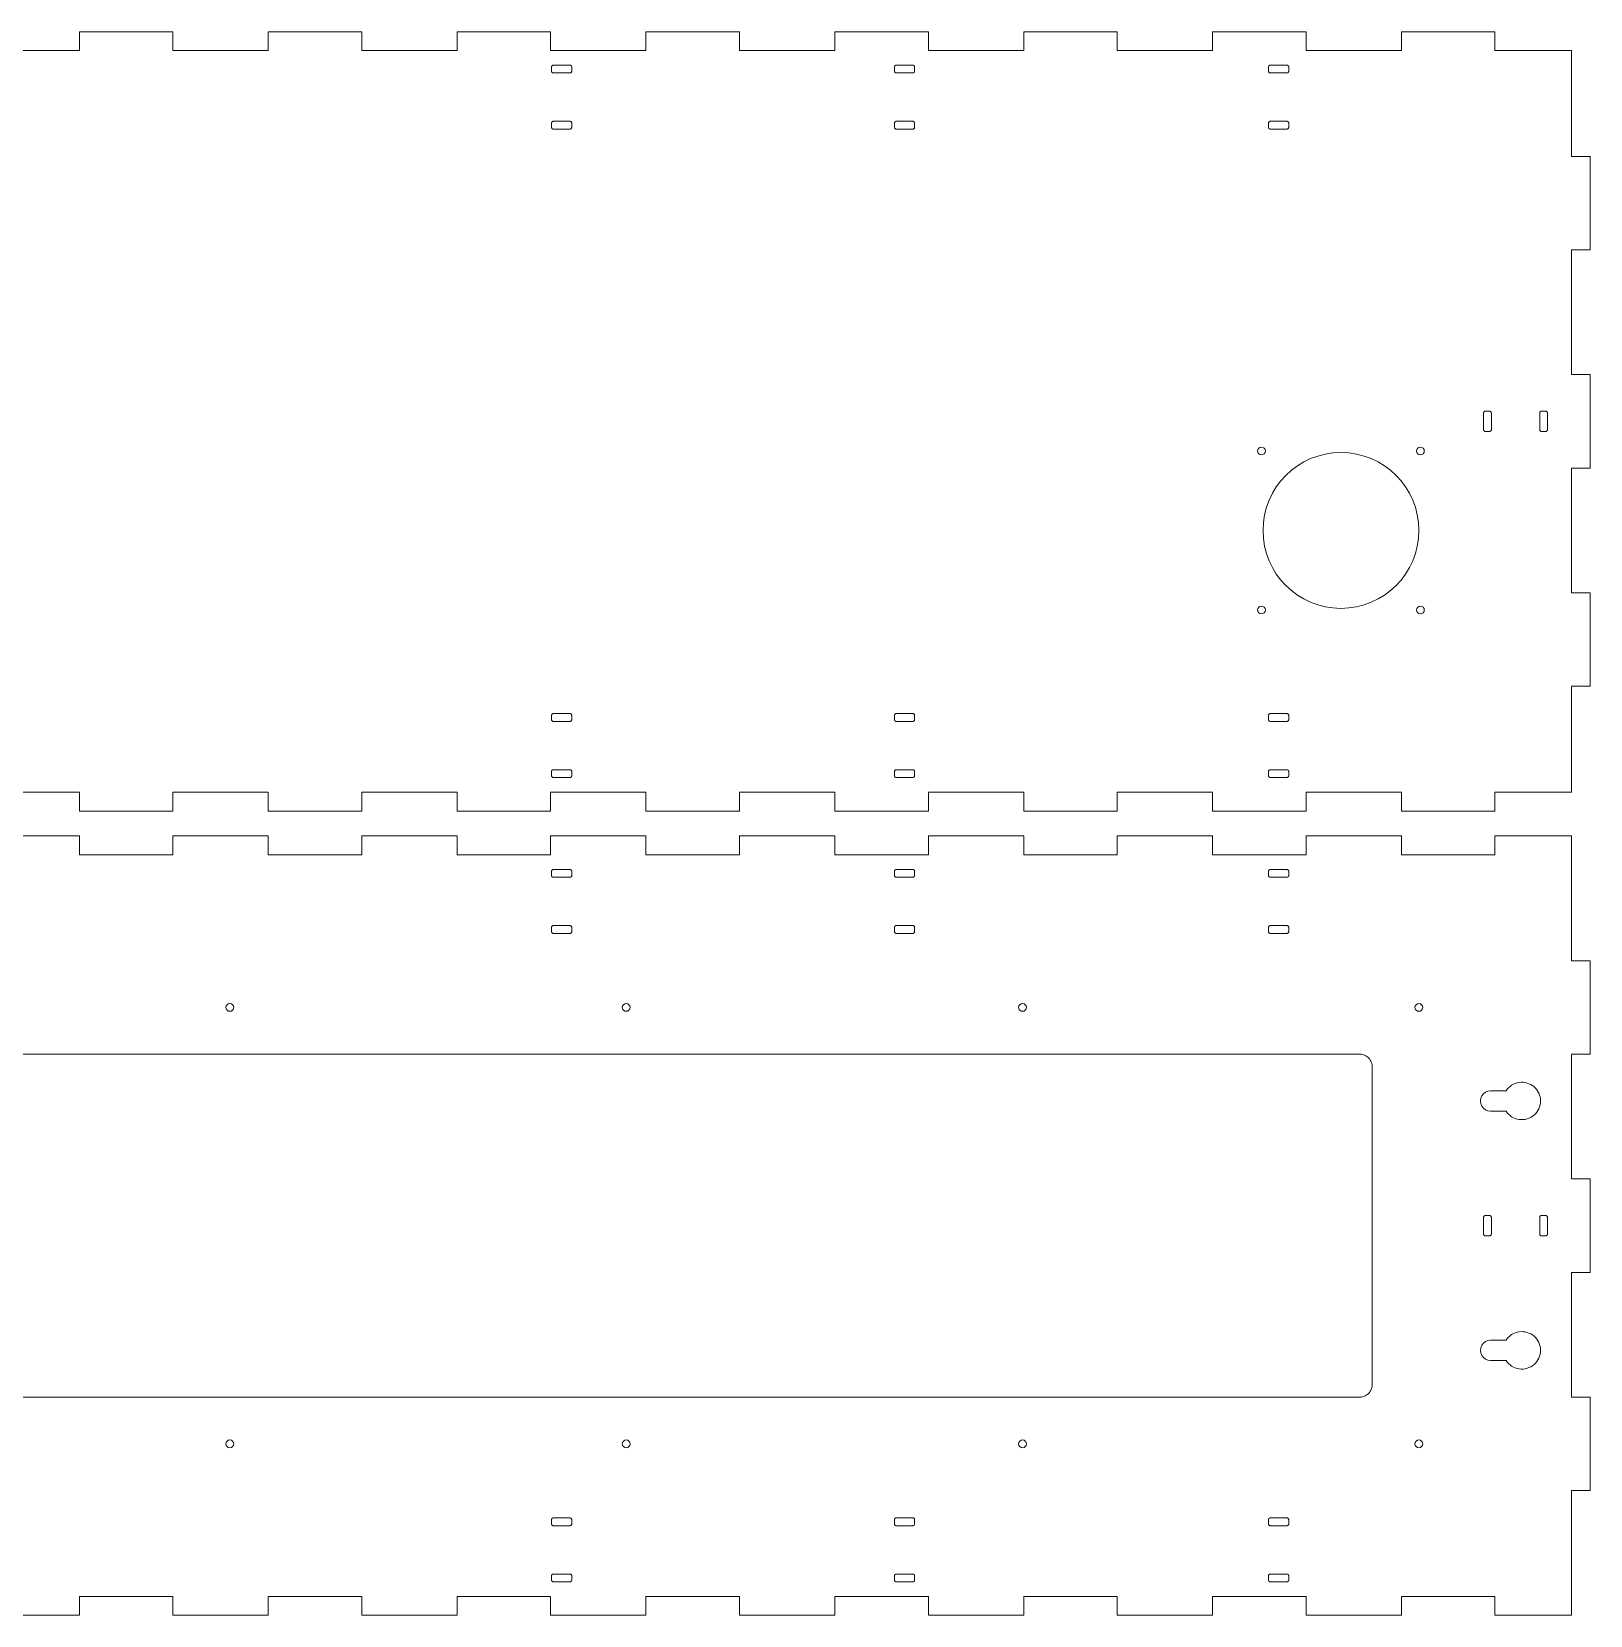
# Model space of a CAD drawing. Header units: millimetres. Extents: x 0 to 3016, y 0 to 1516.
# Drawn here: x 500 to 1000, y 258 to 766 of the extents above; entities that cross this region are included whole.
import ezdxf

# ---------------------------------------------------------------- set-up
doc = ezdxf.new("R2010")
doc.units = ezdxf.units.MM
doc.layers.add('CORTE', color=1, linetype='Continuous', lineweight=0)

msp = doc.modelspace()

# ---------------------------------------------------------------- linework, layer by layer
at = {"layer": 'CORTE'}
for points in [[(484.705882, 522), (515.294118, 522), (515.294118, 516), (545.294118, 516), (545.294118, 522), (575.882353, 522), (575.882353, 516), (605.882353, 516), (605.882353, 522), (636.470588, 522), (636.470588, 516), (666.470588, 516), (666.470588, 522), (697.058824, 522), (697.058824, 516), (727.058824, 516), (727.058824, 522), (757.647059, 522), (757.647059, 516), (787.647059, 516), (787.647059, 522), (818.235294, 522), (818.235294, 516), (848.235294, 516), (848.235294, 522), (878.823529, 522), (878.823529, 516), (908.823529, 516), (908.823529, 522), (939.411765, 522), (939.411765, 516), (969.411765, 516), (969.411765, 522), (994, 522), (994, 556), (1000, 556), (1000, 586), (994, 586), (994, 626), (1000, 626), (1000, 656), (994, 656), (994, 696), (1000, 696), (1000, 726), (994, 726), (994, 760), (969.411765, 760), (969.411765, 766), (939.411765, 766), (939.411765, 760), (908.823529, 760), (908.823529, 766), (878.823529, 766), (878.823529, 760), (848.235294, 760), (848.235294, 766), (818.235294, 766), (818.235294, 760), (787.647059, 760), (787.647059, 766), (757.647059, 766), (757.647059, 760), (727.058824, 760), (727.058824, 766), (697.058824, 766), (697.058824, 760), (666.470588, 760), (666.470588, 766), (636.470588, 766), (636.470588, 760), (605.882353, 760), (605.882353, 766), (575.882353, 766), (575.882353, 760), (545.294118, 760), (545.294118, 766), (515.294118, 766), (515.294118, 760), (484.705882, 760)], [(484.705882, 258), (515.294118, 258), (515.294118, 264), (545.294118, 264), (545.294118, 258), (575.882353, 258), (575.882353, 264), (605.882353, 264), (605.882353, 258), (636.470588, 258), (636.470588, 264), (666.470588, 264), (666.470588, 258), (697.058824, 258), (697.058824, 264), (727.058824, 264), (727.058824, 258), (757.647059, 258), (757.647059, 264), (787.647059, 264), (787.647059, 258), (818.235294, 258), (818.235294, 264), (848.235294, 264), (848.235294, 258), (878.823529, 258), (878.823529, 264), (908.823529, 264), (908.823529, 258), (939.411765, 258), (939.411765, 264), (969.411765, 264), (969.411765, 258), (994, 258), (994, 258), (994, 298), (1000, 298), (1000, 328), (994, 328), (994, 368), (1000, 368), (1000, 398), (994, 398), (994, 438), (1000, 438), (1000, 468), (994, 468), (994, 508), (969.411765, 508), (969.411765, 502), (939.411765, 502), (939.411765, 508), (908.823529, 508), (908.823529, 502), (878.823529, 502), (878.823529, 508), (848.235294, 508), (848.235294, 502), (818.235294, 502), (818.235294, 508), (787.647059, 508), (787.647059, 502), (757.647059, 502), (757.647059, 508), (727.058824, 508), (727.058824, 502), (697.058824, 502), (697.058824, 508), (666.470588, 508), (666.470588, 502), (636.470588, 502), (636.470588, 508), (605.882353, 508), (605.882353, 502), (575.882353, 502), (575.882353, 508), (545.294118, 508), (545.294118, 502), (515.294118, 502), (515.294118, 508), (484.705882, 508)], [(74, 328), (926, 328), (926.447858, 328.025151), (926.890084, 328.100288), (927.321116, 328.224467), (927.735535, 328.396125), (928.128128, 328.613103), (928.493959, 328.872674), (928.828427, 329.171573), (929.127326, 329.506041), (929.386897, 329.871872), (929.603875, 330.264465), (929.775533, 330.678884), (929.899712, 331.109916), (929.974849, 331.552142), (930, 332), (930, 434), (929.974849, 434.447858), (929.899712, 434.890084), (929.775533, 435.321116), (929.603875, 435.735535), (929.386897, 436.128128), (929.127326, 436.493959), (928.828427, 436.828427), (928.493959, 437.127326), (928.128128, 437.386897), (927.735535, 437.603875), (927.321116, 437.775533), (926.890084, 437.899712), (926.447858, 437.974849), (926, 438), (74, 438)]]:
    msp.add_lwpolyline(points, dxfattribs=at)
for points in [[(673.25, 754.65), (673.246227, 754.717179), (673.234957, 754.783513), (673.21633, 754.848167), (673.190581, 754.91033), (673.158035, 754.969219), (673.119099, 755.024094), (673.074264, 755.074264), (673.024094, 755.119099), (672.969219, 755.158035), (672.91033, 755.190581), (672.848167, 755.21633), (672.783513, 755.234957), (672.717179, 755.246227), (672.65, 755.25), (667.35, 755.25), (667.282821, 755.246227), (667.216487, 755.234957), (667.151833, 755.21633), (667.08967, 755.190581), (667.030781, 755.158035), (666.975906, 755.119099), (666.925736, 755.074264), (666.880901, 755.024094), (666.841965, 754.969219), (666.809419, 754.91033), (666.78367, 754.848167), (666.765043, 754.783513), (666.753773, 754.717179), (666.75, 754.65), (666.75, 753.35), (666.753773, 753.282821), (666.765043, 753.216487), (666.78367, 753.151833), (666.809419, 753.08967), (666.841965, 753.030781), (666.880901, 752.975906), (666.925736, 752.925736), (666.975906, 752.880901), (667.030781, 752.841965), (667.08967, 752.809419), (667.151833, 752.78367), (667.216487, 752.765043), (667.282821, 752.753773), (667.35, 752.75), (672.65, 752.75), (672.717179, 752.753773), (672.783513, 752.765043), (672.848167, 752.78367), (672.91033, 752.809419), (672.969219, 752.841965), (673.024094, 752.880901), (673.074264, 752.925736), (673.119099, 752.975906), (673.158035, 753.030781), (673.190581, 753.08967), (673.21633, 753.151833), (673.234957, 753.216487), (673.246227, 753.282821), (673.25, 753.35)], [(783.25, 754.65), (783.246227, 754.717179), (783.234957, 754.783513), (783.21633, 754.848167), (783.190581, 754.91033), (783.158035, 754.969219), (783.119099, 755.024094), (783.074264, 755.074264), (783.024094, 755.119099), (782.969219, 755.158035), (782.91033, 755.190581), (782.848167, 755.21633), (782.783513, 755.234957), (782.717179, 755.246227), (782.65, 755.25), (777.35, 755.25), (777.282821, 755.246227), (777.216487, 755.234957), (777.151833, 755.21633), (777.08967, 755.190581), (777.030781, 755.158035), (776.975906, 755.119099), (776.925736, 755.074264), (776.880901, 755.024094), (776.841965, 754.969219), (776.809419, 754.91033), (776.78367, 754.848167), (776.765043, 754.783513), (776.753773, 754.717179), (776.75, 754.65), (776.75, 753.35), (776.753773, 753.282821), (776.765043, 753.216487), (776.78367, 753.151833), (776.809419, 753.08967), (776.841965, 753.030781), (776.880901, 752.975906), (776.925736, 752.925736), (776.975906, 752.880901), (777.030781, 752.841965), (777.08967, 752.809419), (777.151833, 752.78367), (777.216487, 752.765043), (777.282821, 752.753773), (777.35, 752.75), (782.65, 752.75), (782.717179, 752.753773), (782.783513, 752.765043), (782.848167, 752.78367), (782.91033, 752.809419), (782.969219, 752.841965), (783.024094, 752.880901), (783.074264, 752.925736), (783.119099, 752.975906), (783.158035, 753.030781), (783.190581, 753.08967), (783.21633, 753.151833), (783.234957, 753.216487), (783.246227, 753.282821), (783.25, 753.35)], [(903.25, 754.65), (903.246227, 754.717179), (903.234957, 754.783513), (903.21633, 754.848167), (903.190581, 754.91033), (903.158035, 754.969219), (903.119099, 755.024094), (903.074264, 755.074264), (903.024094, 755.119099), (902.969219, 755.158035), (902.91033, 755.190581), (902.848167, 755.21633), (902.783513, 755.234957), (902.717179, 755.246227), (902.65, 755.25), (897.35, 755.25), (897.282821, 755.246227), (897.216487, 755.234957), (897.151833, 755.21633), (897.08967, 755.190581), (897.030781, 755.158035), (896.975906, 755.119099), (896.925736, 755.074264), (896.880901, 755.024094), (896.841965, 754.969219), (896.809419, 754.91033), (896.78367, 754.848167), (896.765043, 754.783513), (896.753773, 754.717179), (896.75, 754.65), (896.75, 753.35), (896.753773, 753.282821), (896.765043, 753.216487), (896.78367, 753.151833), (896.809419, 753.08967), (896.841965, 753.030781), (896.880901, 752.975906), (896.925736, 752.925736), (896.975906, 752.880901), (897.030781, 752.841965), (897.08967, 752.809419), (897.151833, 752.78367), (897.216487, 752.765043), (897.282821, 752.753773), (897.35, 752.75), (902.65, 752.75), (902.717179, 752.753773), (902.783513, 752.765043), (902.848167, 752.78367), (902.91033, 752.809419), (902.969219, 752.841965), (903.024094, 752.880901), (903.074264, 752.925736), (903.119099, 752.975906), (903.158035, 753.030781), (903.190581, 753.08967), (903.21633, 753.151833), (903.234957, 753.216487), (903.246227, 753.282821), (903.25, 753.35)], [(673.25, 736.65), (673.246227, 736.717179), (673.234957, 736.783513), (673.21633, 736.848167), (673.190581, 736.91033), (673.158035, 736.969219), (673.119099, 737.024094), (673.074264, 737.074264), (673.024094, 737.119099), (672.969219, 737.158035), (672.91033, 737.190581), (672.848167, 737.21633), (672.783513, 737.234957), (672.717179, 737.246227), (672.65, 737.25), (667.35, 737.25), (667.282821, 737.246227), (667.216487, 737.234957), (667.151833, 737.21633), (667.08967, 737.190581), (667.030781, 737.158035), (666.975906, 737.119099), (666.925736, 737.074264), (666.880901, 737.024094), (666.841965, 736.969219), (666.809419, 736.91033), (666.78367, 736.848167), (666.765043, 736.783513), (666.753773, 736.717179), (666.75, 736.65), (666.75, 735.35), (666.753773, 735.282821), (666.765043, 735.216487), (666.78367, 735.151833), (666.809419, 735.08967), (666.841965, 735.030781), (666.880901, 734.975906), (666.925736, 734.925736), (666.975906, 734.880901), (667.030781, 734.841965), (667.08967, 734.809419), (667.151833, 734.78367), (667.216487, 734.765043), (667.282821, 734.753773), (667.35, 734.75), (672.65, 734.75), (672.717179, 734.753773), (672.783513, 734.765043), (672.848167, 734.78367), (672.91033, 734.809419), (672.969219, 734.841965), (673.024094, 734.880901), (673.074264, 734.925736), (673.119099, 734.975906), (673.158035, 735.030781), (673.190581, 735.08967), (673.21633, 735.151833), (673.234957, 735.216487), (673.246227, 735.282821), (673.25, 735.35)], [(783.25, 736.65), (783.246227, 736.717179), (783.234957, 736.783513), (783.21633, 736.848167), (783.190581, 736.91033), (783.158035, 736.969219), (783.119099, 737.024094), (783.074264, 737.074264), (783.024094, 737.119099), (782.969219, 737.158035), (782.91033, 737.190581), (782.848167, 737.21633), (782.783513, 737.234957), (782.717179, 737.246227), (782.65, 737.25), (777.35, 737.25), (777.282821, 737.246227), (777.216487, 737.234957), (777.151833, 737.21633), (777.08967, 737.190581), (777.030781, 737.158035), (776.975906, 737.119099), (776.925736, 737.074264), (776.880901, 737.024094), (776.841965, 736.969219), (776.809419, 736.91033), (776.78367, 736.848167), (776.765043, 736.783513), (776.753773, 736.717179), (776.75, 736.65), (776.75, 735.35), (776.753773, 735.282821), (776.765043, 735.216487), (776.78367, 735.151833), (776.809419, 735.08967), (776.841965, 735.030781), (776.880901, 734.975906), (776.925736, 734.925736), (776.975906, 734.880901), (777.030781, 734.841965), (777.08967, 734.809419), (777.151833, 734.78367), (777.216487, 734.765043), (777.282821, 734.753773), (777.35, 734.75), (782.65, 734.75), (782.717179, 734.753773), (782.783513, 734.765043), (782.848167, 734.78367), (782.91033, 734.809419), (782.969219, 734.841965), (783.024094, 734.880901), (783.074264, 734.925736), (783.119099, 734.975906), (783.158035, 735.030781), (783.190581, 735.08967), (783.21633, 735.151833), (783.234957, 735.216487), (783.246227, 735.282821), (783.25, 735.35)], [(903.25, 736.65), (903.246227, 736.717179), (903.234957, 736.783513), (903.21633, 736.848167), (903.190581, 736.91033), (903.158035, 736.969219), (903.119099, 737.024094), (903.074264, 737.074264), (903.024094, 737.119099), (902.969219, 737.158035), (902.91033, 737.190581), (902.848167, 737.21633), (902.783513, 737.234957), (902.717179, 737.246227), (902.65, 737.25), (897.35, 737.25), (897.282821, 737.246227), (897.216487, 737.234957), (897.151833, 737.21633), (897.08967, 737.190581), (897.030781, 737.158035), (896.975906, 737.119099), (896.925736, 737.074264), (896.880901, 737.024094), (896.841965, 736.969219), (896.809419, 736.91033), (896.78367, 736.848167), (896.765043, 736.783513), (896.753773, 736.717179), (896.75, 736.65), (896.75, 735.35), (896.753773, 735.282821), (896.765043, 735.216487), (896.78367, 735.151833), (896.809419, 735.08967), (896.841965, 735.030781), (896.880901, 734.975906), (896.925736, 734.925736), (896.975906, 734.880901), (897.030781, 734.841965), (897.08967, 734.809419), (897.151833, 734.78367), (897.216487, 734.765043), (897.282821, 734.753773), (897.35, 734.75), (902.65, 734.75), (902.717179, 734.753773), (902.783513, 734.765043), (902.848167, 734.78367), (902.91033, 734.809419), (902.969219, 734.841965), (903.024094, 734.880901), (903.074264, 734.925736), (903.119099, 734.975906), (903.158035, 735.030781), (903.190581, 735.08967), (903.21633, 735.151833), (903.234957, 735.216487), (903.246227, 735.282821), (903.25, 735.35)], [(968.25, 643.65), (968.246227, 643.717179), (968.234957, 643.783513), (968.21633, 643.848167), (968.190581, 643.91033), (968.158035, 643.969219), (968.119099, 644.024094), (968.074264, 644.074264), (968.024094, 644.119099), (967.969219, 644.158035), (967.91033, 644.190581), (967.848167, 644.21633), (967.783513, 644.234957), (967.717179, 644.246227), (967.65, 644.25), (966.35, 644.25), (966.282821, 644.246227), (966.216487, 644.234957), (966.151833, 644.21633), (966.08967, 644.190581), (966.030781, 644.158035), (965.975906, 644.119099), (965.925736, 644.074264), (965.880901, 644.024094), (965.841965, 643.969219), (965.809419, 643.91033), (965.78367, 643.848167), (965.765043, 643.783513), (965.753773, 643.717179), (965.75, 643.65), (965.75, 638.35), (965.753773, 638.282821), (965.765043, 638.216487), (965.78367, 638.151833), (965.809419, 638.08967), (965.841965, 638.030781), (965.880901, 637.975906), (965.925736, 637.925736), (965.975906, 637.880901), (966.030781, 637.841965), (966.08967, 637.809419), (966.151833, 637.78367), (966.216487, 637.765043), (966.282821, 637.753773), (966.35, 637.75), (967.65, 637.75), (967.717179, 637.753773), (967.783513, 637.765043), (967.848167, 637.78367), (967.91033, 637.809419), (967.969219, 637.841965), (968.024094, 637.880901), (968.074264, 637.925736), (968.119099, 637.975906), (968.158035, 638.030781), (968.190581, 638.08967), (968.21633, 638.151833), (968.234957, 638.216487), (968.246227, 638.282821), (968.25, 638.35)], [(986.25, 643.65), (986.246227, 643.717179), (986.234957, 643.783513), (986.21633, 643.848167), (986.190581, 643.91033), (986.158035, 643.969219), (986.119099, 644.024094), (986.074264, 644.074264), (986.024094, 644.119099), (985.969219, 644.158035), (985.91033, 644.190581), (985.848167, 644.21633), (985.783513, 644.234957), (985.717179, 644.246227), (985.65, 644.25), (984.35, 644.25), (984.282821, 644.246227), (984.216487, 644.234957), (984.151833, 644.21633), (984.08967, 644.190581), (984.030781, 644.158035), (983.975906, 644.119099), (983.925736, 644.074264), (983.880901, 644.024094), (983.841965, 643.969219), (983.809419, 643.91033), (983.78367, 643.848167), (983.765043, 643.783513), (983.753773, 643.717179), (983.75, 643.65), (983.75, 638.35), (983.753773, 638.282821), (983.765043, 638.216487), (983.78367, 638.151833), (983.809419, 638.08967), (983.841965, 638.030781), (983.880901, 637.975906), (983.925736, 637.925736), (983.975906, 637.880901), (984.030781, 637.841965), (984.08967, 637.809419), (984.151833, 637.78367), (984.216487, 637.765043), (984.282821, 637.753773), (984.35, 637.75), (985.65, 637.75), (985.717179, 637.753773), (985.783513, 637.765043), (985.848167, 637.78367), (985.91033, 637.809419), (985.969219, 637.841965), (986.024094, 637.880901), (986.074264, 637.925736), (986.119099, 637.975906), (986.158035, 638.030781), (986.190581, 638.08967), (986.21633, 638.151833), (986.234957, 638.216487), (986.246227, 638.282821), (986.25, 638.35)], [(673.25, 546.65), (673.246227, 546.717179), (673.234957, 546.783513), (673.21633, 546.848167), (673.190581, 546.91033), (673.158035, 546.969219), (673.119099, 547.024094), (673.074264, 547.074264), (673.024094, 547.119099), (672.969219, 547.158035), (672.91033, 547.190581), (672.848167, 547.21633), (672.783513, 547.234957), (672.717179, 547.246227), (672.65, 547.25), (667.35, 547.25), (667.282821, 547.246227), (667.216487, 547.234957), (667.151833, 547.21633), (667.08967, 547.190581), (667.030781, 547.158035), (666.975906, 547.119099), (666.925736, 547.074264), (666.880901, 547.024094), (666.841965, 546.969219), (666.809419, 546.91033), (666.78367, 546.848167), (666.765043, 546.783513), (666.753773, 546.717179), (666.75, 546.65), (666.75, 545.35), (666.753773, 545.282821), (666.765043, 545.216487), (666.78367, 545.151833), (666.809419, 545.08967), (666.841965, 545.030781), (666.880901, 544.975906), (666.925736, 544.925736), (666.975906, 544.880901), (667.030781, 544.841965), (667.08967, 544.809419), (667.151833, 544.78367), (667.216487, 544.765043), (667.282821, 544.753773), (667.35, 544.75), (672.65, 544.75), (672.717179, 544.753773), (672.783513, 544.765043), (672.848167, 544.78367), (672.91033, 544.809419), (672.969219, 544.841965), (673.024094, 544.880901), (673.074264, 544.925736), (673.119099, 544.975906), (673.158035, 545.030781), (673.190581, 545.08967), (673.21633, 545.151833), (673.234957, 545.216487), (673.246227, 545.282821), (673.25, 545.35)], [(783.25, 546.65), (783.246227, 546.717179), (783.234957, 546.783513), (783.21633, 546.848167), (783.190581, 546.91033), (783.158035, 546.969219), (783.119099, 547.024094), (783.074264, 547.074264), (783.024094, 547.119099), (782.969219, 547.158035), (782.91033, 547.190581), (782.848167, 547.21633), (782.783513, 547.234957), (782.717179, 547.246227), (782.65, 547.25), (777.35, 547.25), (777.282821, 547.246227), (777.216487, 547.234957), (777.151833, 547.21633), (777.08967, 547.190581), (777.030781, 547.158035), (776.975906, 547.119099), (776.925736, 547.074264), (776.880901, 547.024094), (776.841965, 546.969219), (776.809419, 546.91033), (776.78367, 546.848167), (776.765043, 546.783513), (776.753773, 546.717179), (776.75, 546.65), (776.75, 545.35), (776.753773, 545.282821), (776.765043, 545.216487), (776.78367, 545.151833), (776.809419, 545.08967), (776.841965, 545.030781), (776.880901, 544.975906), (776.925736, 544.925736), (776.975906, 544.880901), (777.030781, 544.841965), (777.08967, 544.809419), (777.151833, 544.78367), (777.216487, 544.765043), (777.282821, 544.753773), (777.35, 544.75), (782.65, 544.75), (782.717179, 544.753773), (782.783513, 544.765043), (782.848167, 544.78367), (782.91033, 544.809419), (782.969219, 544.841965), (783.024094, 544.880901), (783.074264, 544.925736), (783.119099, 544.975906), (783.158035, 545.030781), (783.190581, 545.08967), (783.21633, 545.151833), (783.234957, 545.216487), (783.246227, 545.282821), (783.25, 545.35)], [(903.25, 546.65), (903.246227, 546.717179), (903.234957, 546.783513), (903.21633, 546.848167), (903.190581, 546.91033), (903.158035, 546.969219), (903.119099, 547.024094), (903.074264, 547.074264), (903.024094, 547.119099), (902.969219, 547.158035), (902.91033, 547.190581), (902.848167, 547.21633), (902.783513, 547.234957), (902.717179, 547.246227), (902.65, 547.25), (897.35, 547.25), (897.282821, 547.246227), (897.216487, 547.234957), (897.151833, 547.21633), (897.08967, 547.190581), (897.030781, 547.158035), (896.975906, 547.119099), (896.925736, 547.074264), (896.880901, 547.024094), (896.841965, 546.969219), (896.809419, 546.91033), (896.78367, 546.848167), (896.765043, 546.783513), (896.753773, 546.717179), (896.75, 546.65), (896.75, 545.35), (896.753773, 545.282821), (896.765043, 545.216487), (896.78367, 545.151833), (896.809419, 545.08967), (896.841965, 545.030781), (896.880901, 544.975906), (896.925736, 544.925736), (896.975906, 544.880901), (897.030781, 544.841965), (897.08967, 544.809419), (897.151833, 544.78367), (897.216487, 544.765043), (897.282821, 544.753773), (897.35, 544.75), (902.65, 544.75), (902.717179, 544.753773), (902.783513, 544.765043), (902.848167, 544.78367), (902.91033, 544.809419), (902.969219, 544.841965), (903.024094, 544.880901), (903.074264, 544.925736), (903.119099, 544.975906), (903.158035, 545.030781), (903.190581, 545.08967), (903.21633, 545.151833), (903.234957, 545.216487), (903.246227, 545.282821), (903.25, 545.35)], [(673.25, 528.65), (673.246227, 528.717179), (673.234957, 528.783513), (673.21633, 528.848167), (673.190581, 528.91033), (673.158035, 528.969219), (673.119099, 529.024094), (673.074264, 529.074264), (673.024094, 529.119099), (672.969219, 529.158035), (672.91033, 529.190581), (672.848167, 529.21633), (672.783513, 529.234957), (672.717179, 529.246227), (672.65, 529.25), (667.35, 529.25), (667.282821, 529.246227), (667.216487, 529.234957), (667.151833, 529.21633), (667.08967, 529.190581), (667.030781, 529.158035), (666.975906, 529.119099), (666.925736, 529.074264), (666.880901, 529.024094), (666.841965, 528.969219), (666.809419, 528.91033), (666.78367, 528.848167), (666.765043, 528.783513), (666.753773, 528.717179), (666.75, 528.65), (666.75, 527.35), (666.753773, 527.282821), (666.765043, 527.216487), (666.78367, 527.151833), (666.809419, 527.08967), (666.841965, 527.030781), (666.880901, 526.975906), (666.925736, 526.925736), (666.975906, 526.880901), (667.030781, 526.841965), (667.08967, 526.809419), (667.151833, 526.78367), (667.216487, 526.765043), (667.282821, 526.753773), (667.35, 526.75), (672.65, 526.75), (672.717179, 526.753773), (672.783513, 526.765043), (672.848167, 526.78367), (672.91033, 526.809419), (672.969219, 526.841965), (673.024094, 526.880901), (673.074264, 526.925736), (673.119099, 526.975906), (673.158035, 527.030781), (673.190581, 527.08967), (673.21633, 527.151833), (673.234957, 527.216487), (673.246227, 527.282821), (673.25, 527.35)], [(783.25, 528.65), (783.246227, 528.717179), (783.234957, 528.783513), (783.21633, 528.848167), (783.190581, 528.91033), (783.158035, 528.969219), (783.119099, 529.024094), (783.074264, 529.074264), (783.024094, 529.119099), (782.969219, 529.158035), (782.91033, 529.190581), (782.848167, 529.21633), (782.783513, 529.234957), (782.717179, 529.246227), (782.65, 529.25), (777.35, 529.25), (777.282821, 529.246227), (777.216487, 529.234957), (777.151833, 529.21633), (777.08967, 529.190581), (777.030781, 529.158035), (776.975906, 529.119099), (776.925736, 529.074264), (776.880901, 529.024094), (776.841965, 528.969219), (776.809419, 528.91033), (776.78367, 528.848167), (776.765043, 528.783513), (776.753773, 528.717179), (776.75, 528.65), (776.75, 527.35), (776.753773, 527.282821), (776.765043, 527.216487), (776.78367, 527.151833), (776.809419, 527.08967), (776.841965, 527.030781), (776.880901, 526.975906), (776.925736, 526.925736), (776.975906, 526.880901), (777.030781, 526.841965), (777.08967, 526.809419), (777.151833, 526.78367), (777.216487, 526.765043), (777.282821, 526.753773), (777.35, 526.75), (782.65, 526.75), (782.717179, 526.753773), (782.783513, 526.765043), (782.848167, 526.78367), (782.91033, 526.809419), (782.969219, 526.841965), (783.024094, 526.880901), (783.074264, 526.925736), (783.119099, 526.975906), (783.158035, 527.030781), (783.190581, 527.08967), (783.21633, 527.151833), (783.234957, 527.216487), (783.246227, 527.282821), (783.25, 527.35)], [(903.25, 528.65), (903.246227, 528.717179), (903.234957, 528.783513), (903.21633, 528.848167), (903.190581, 528.91033), (903.158035, 528.969219), (903.119099, 529.024094), (903.074264, 529.074264), (903.024094, 529.119099), (902.969219, 529.158035), (902.91033, 529.190581), (902.848167, 529.21633), (902.783513, 529.234957), (902.717179, 529.246227), (902.65, 529.25), (897.35, 529.25), (897.282821, 529.246227), (897.216487, 529.234957), (897.151833, 529.21633), (897.08967, 529.190581), (897.030781, 529.158035), (896.975906, 529.119099), (896.925736, 529.074264), (896.880901, 529.024094), (896.841965, 528.969219), (896.809419, 528.91033), (896.78367, 528.848167), (896.765043, 528.783513), (896.753773, 528.717179), (896.75, 528.65), (896.75, 527.35), (896.753773, 527.282821), (896.765043, 527.216487), (896.78367, 527.151833), (896.809419, 527.08967), (896.841965, 527.030781), (896.880901, 526.975906), (896.925736, 526.925736), (896.975906, 526.880901), (897.030781, 526.841965), (897.08967, 526.809419), (897.151833, 526.78367), (897.216487, 526.765043), (897.282821, 526.753773), (897.35, 526.75), (902.65, 526.75), (902.717179, 526.753773), (902.783513, 526.765043), (902.848167, 526.78367), (902.91033, 526.809419), (902.969219, 526.841965), (903.024094, 526.880901), (903.074264, 526.925736), (903.119099, 526.975906), (903.158035, 527.030781), (903.190581, 527.08967), (903.21633, 527.151833), (903.234957, 527.216487), (903.246227, 527.282821), (903.25, 527.35)], [(673.25, 496.65), (673.246227, 496.717179), (673.234957, 496.783513), (673.21633, 496.848167), (673.190581, 496.91033), (673.158035, 496.969219), (673.119099, 497.024094), (673.074264, 497.074264), (673.024094, 497.119099), (672.969219, 497.158035), (672.91033, 497.190581), (672.848167, 497.21633), (672.783513, 497.234957), (672.717179, 497.246227), (672.65, 497.25), (667.35, 497.25), (667.282821, 497.246227), (667.216487, 497.234957), (667.151833, 497.21633), (667.08967, 497.190581), (667.030781, 497.158035), (666.975906, 497.119099), (666.925736, 497.074264), (666.880901, 497.024094), (666.841965, 496.969219), (666.809419, 496.91033), (666.78367, 496.848167), (666.765043, 496.783513), (666.753773, 496.717179), (666.75, 496.65), (666.75, 495.35), (666.753773, 495.282821), (666.765043, 495.216487), (666.78367, 495.151833), (666.809419, 495.08967), (666.841965, 495.030781), (666.880901, 494.975906), (666.925736, 494.925736), (666.975906, 494.880901), (667.030781, 494.841965), (667.08967, 494.809419), (667.151833, 494.78367), (667.216487, 494.765043), (667.282821, 494.753773), (667.35, 494.75), (672.65, 494.75), (672.717179, 494.753773), (672.783513, 494.765043), (672.848167, 494.78367), (672.91033, 494.809419), (672.969219, 494.841965), (673.024094, 494.880901), (673.074264, 494.925736), (673.119099, 494.975906), (673.158035, 495.030781), (673.190581, 495.08967), (673.21633, 495.151833), (673.234957, 495.216487), (673.246227, 495.282821), (673.25, 495.35)], [(783.25, 496.65), (783.246227, 496.717179), (783.234957, 496.783513), (783.21633, 496.848167), (783.190581, 496.91033), (783.158035, 496.969219), (783.119099, 497.024094), (783.074264, 497.074264), (783.024094, 497.119099), (782.969219, 497.158035), (782.91033, 497.190581), (782.848167, 497.21633), (782.783513, 497.234957), (782.717179, 497.246227), (782.65, 497.25), (777.35, 497.25), (777.282821, 497.246227), (777.216487, 497.234957), (777.151833, 497.21633), (777.08967, 497.190581), (777.030781, 497.158035), (776.975906, 497.119099), (776.925736, 497.074264), (776.880901, 497.024094), (776.841965, 496.969219), (776.809419, 496.91033), (776.78367, 496.848167), (776.765043, 496.783513), (776.753773, 496.717179), (776.75, 496.65), (776.75, 495.35), (776.753773, 495.282821), (776.765043, 495.216487), (776.78367, 495.151833), (776.809419, 495.08967), (776.841965, 495.030781), (776.880901, 494.975906), (776.925736, 494.925736), (776.975906, 494.880901), (777.030781, 494.841965), (777.08967, 494.809419), (777.151833, 494.78367), (777.216487, 494.765043), (777.282821, 494.753773), (777.35, 494.75), (782.65, 494.75), (782.717179, 494.753773), (782.783513, 494.765043), (782.848167, 494.78367), (782.91033, 494.809419), (782.969219, 494.841965), (783.024094, 494.880901), (783.074264, 494.925736), (783.119099, 494.975906), (783.158035, 495.030781), (783.190581, 495.08967), (783.21633, 495.151833), (783.234957, 495.216487), (783.246227, 495.282821), (783.25, 495.35)], [(903.25, 496.65), (903.246227, 496.717179), (903.234957, 496.783513), (903.21633, 496.848167), (903.190581, 496.91033), (903.158035, 496.969219), (903.119099, 497.024094), (903.074264, 497.074264), (903.024094, 497.119099), (902.969219, 497.158035), (902.91033, 497.190581), (902.848167, 497.21633), (902.783513, 497.234957), (902.717179, 497.246227), (902.65, 497.25), (897.35, 497.25), (897.282821, 497.246227), (897.216487, 497.234957), (897.151833, 497.21633), (897.08967, 497.190581), (897.030781, 497.158035), (896.975906, 497.119099), (896.925736, 497.074264), (896.880901, 497.024094), (896.841965, 496.969219), (896.809419, 496.91033), (896.78367, 496.848167), (896.765043, 496.783513), (896.753773, 496.717179), (896.75, 496.65), (896.75, 495.35), (896.753773, 495.282821), (896.765043, 495.216487), (896.78367, 495.151833), (896.809419, 495.08967), (896.841965, 495.030781), (896.880901, 494.975906), (896.925736, 494.925736), (896.975906, 494.880901), (897.030781, 494.841965), (897.08967, 494.809419), (897.151833, 494.78367), (897.216487, 494.765043), (897.282821, 494.753773), (897.35, 494.75), (902.65, 494.75), (902.717179, 494.753773), (902.783513, 494.765043), (902.848167, 494.78367), (902.91033, 494.809419), (902.969219, 494.841965), (903.024094, 494.880901), (903.074264, 494.925736), (903.119099, 494.975906), (903.158035, 495.030781), (903.190581, 495.08967), (903.21633, 495.151833), (903.234957, 495.216487), (903.246227, 495.282821), (903.25, 495.35)], [(673.25, 478.65), (673.246227, 478.717179), (673.234957, 478.783513), (673.21633, 478.848167), (673.190581, 478.91033), (673.158035, 478.969219), (673.119099, 479.024094), (673.074264, 479.074264), (673.024094, 479.119099), (672.969219, 479.158035), (672.91033, 479.190581), (672.848167, 479.21633), (672.783513, 479.234957), (672.717179, 479.246227), (672.65, 479.25), (667.35, 479.25), (667.282821, 479.246227), (667.216487, 479.234957), (667.151833, 479.21633), (667.08967, 479.190581), (667.030781, 479.158035), (666.975906, 479.119099), (666.925736, 479.074264), (666.880901, 479.024094), (666.841965, 478.969219), (666.809419, 478.91033), (666.78367, 478.848167), (666.765043, 478.783513), (666.753773, 478.717179), (666.75, 478.65), (666.75, 477.35), (666.753773, 477.282821), (666.765043, 477.216487), (666.78367, 477.151833), (666.809419, 477.08967), (666.841965, 477.030781), (666.880901, 476.975906), (666.925736, 476.925736), (666.975906, 476.880901), (667.030781, 476.841965), (667.08967, 476.809419), (667.151833, 476.78367), (667.216487, 476.765043), (667.282821, 476.753773), (667.35, 476.75), (672.65, 476.75), (672.717179, 476.753773), (672.783513, 476.765043), (672.848167, 476.78367), (672.91033, 476.809419), (672.969219, 476.841965), (673.024094, 476.880901), (673.074264, 476.925736), (673.119099, 476.975906), (673.158035, 477.030781), (673.190581, 477.08967), (673.21633, 477.151833), (673.234957, 477.216487), (673.246227, 477.282821), (673.25, 477.35)], [(783.25, 478.65), (783.246227, 478.717179), (783.234957, 478.783513), (783.21633, 478.848167), (783.190581, 478.91033), (783.158035, 478.969219), (783.119099, 479.024094), (783.074264, 479.074264), (783.024094, 479.119099), (782.969219, 479.158035), (782.91033, 479.190581), (782.848167, 479.21633), (782.783513, 479.234957), (782.717179, 479.246227), (782.65, 479.25), (777.35, 479.25), (777.282821, 479.246227), (777.216487, 479.234957), (777.151833, 479.21633), (777.08967, 479.190581), (777.030781, 479.158035), (776.975906, 479.119099), (776.925736, 479.074264), (776.880901, 479.024094), (776.841965, 478.969219), (776.809419, 478.91033), (776.78367, 478.848167), (776.765043, 478.783513), (776.753773, 478.717179), (776.75, 478.65), (776.75, 477.35), (776.753773, 477.282821), (776.765043, 477.216487), (776.78367, 477.151833), (776.809419, 477.08967), (776.841965, 477.030781), (776.880901, 476.975906), (776.925736, 476.925736), (776.975906, 476.880901), (777.030781, 476.841965), (777.08967, 476.809419), (777.151833, 476.78367), (777.216487, 476.765043), (777.282821, 476.753773), (777.35, 476.75), (782.65, 476.75), (782.717179, 476.753773), (782.783513, 476.765043), (782.848167, 476.78367), (782.91033, 476.809419), (782.969219, 476.841965), (783.024094, 476.880901), (783.074264, 476.925736), (783.119099, 476.975906), (783.158035, 477.030781), (783.190581, 477.08967), (783.21633, 477.151833), (783.234957, 477.216487), (783.246227, 477.282821), (783.25, 477.35)], [(903.25, 478.65), (903.246227, 478.717179), (903.234957, 478.783513), (903.21633, 478.848167), (903.190581, 478.91033), (903.158035, 478.969219), (903.119099, 479.024094), (903.074264, 479.074264), (903.024094, 479.119099), (902.969219, 479.158035), (902.91033, 479.190581), (902.848167, 479.21633), (902.783513, 479.234957), (902.717179, 479.246227), (902.65, 479.25), (897.35, 479.25), (897.282821, 479.246227), (897.216487, 479.234957), (897.151833, 479.21633), (897.08967, 479.190581), (897.030781, 479.158035), (896.975906, 479.119099), (896.925736, 479.074264), (896.880901, 479.024094), (896.841965, 478.969219), (896.809419, 478.91033), (896.78367, 478.848167), (896.765043, 478.783513), (896.753773, 478.717179), (896.75, 478.65), (896.75, 477.35), (896.753773, 477.282821), (896.765043, 477.216487), (896.78367, 477.151833), (896.809419, 477.08967), (896.841965, 477.030781), (896.880901, 476.975906), (896.925736, 476.925736), (896.975906, 476.880901), (897.030781, 476.841965), (897.08967, 476.809419), (897.151833, 476.78367), (897.216487, 476.765043), (897.282821, 476.753773), (897.35, 476.75), (902.65, 476.75), (902.717179, 476.753773), (902.783513, 476.765043), (902.848167, 476.78367), (902.91033, 476.809419), (902.969219, 476.841965), (903.024094, 476.880901), (903.074264, 476.925736), (903.119099, 476.975906), (903.158035, 477.030781), (903.190581, 477.08967), (903.21633, 477.151833), (903.234957, 477.216487), (903.246227, 477.282821), (903.25, 477.35)], [(972.95644, 426.25), (973.332555, 426.770273), (973.762106, 427.247382), (974.240175, 427.675865), (974.761288, 428.050816), (975.31948, 428.367943), (975.908359, 428.623614), (976.521185, 428.814904), (977.150941, 428.939621), (977.790418, 428.996338), (978.432294, 428.984407), (979.069221, 428.903962), (979.693907, 428.755926), (980.2992, 428.541993), (980.87817, 428.264612), (981.42419, 427.926959), (981.931008, 427.532899), (982.392822, 427.086945), (982.804344, 426.594201), (983.160863, 426.060309), (983.458299, 425.49138), (983.693244, 424.893929), (983.863011, 424.274796), (983.965654, 423.641067), (984, 423), (983.965654, 422.358933), (983.863011, 421.725204), (983.693244, 421.106071), (983.458299, 420.50862), (983.160863, 419.939691), (982.804344, 419.405799), (982.392822, 418.913055), (981.931008, 418.467101), (981.42419, 418.073041), (980.87817, 417.735388), (980.2992, 417.458007), (979.693907, 417.244074), (979.069221, 417.096038), (978.432294, 417.015593), (977.790418, 417.003662), (977.150941, 417.060379), (976.521185, 417.185096), (975.908359, 417.376386), (975.31948, 417.632057), (974.761288, 417.949184), (974.240175, 418.324135), (973.762106, 418.752618), (973.332555, 419.229727), (972.95644, 419.75), (968, 419.75), (968, 419.75), (967.158838, 419.860741), (966.375, 420.185417), (965.701903, 420.701903), (965.185417, 421.375), (964.860741, 422.158838), (964.75, 423), (964.860741, 423.841162), (965.185417, 424.625), (965.701903, 425.298097), (966.375, 425.814583), (967.158838, 426.139259), (968, 426.25), (972.95644, 426.25)], [(968.25, 385.65), (968.246227, 385.717179), (968.234957, 385.783513), (968.21633, 385.848167), (968.190581, 385.91033), (968.158035, 385.969219), (968.119099, 386.024094), (968.074264, 386.074264), (968.024094, 386.119099), (967.969219, 386.158035), (967.91033, 386.190581), (967.848167, 386.21633), (967.783513, 386.234957), (967.717179, 386.246227), (967.65, 386.25), (966.35, 386.25), (966.282821, 386.246227), (966.216487, 386.234957), (966.151833, 386.21633), (966.08967, 386.190581), (966.030781, 386.158035), (965.975906, 386.119099), (965.925736, 386.074264), (965.880901, 386.024094), (965.841965, 385.969219), (965.809419, 385.91033), (965.78367, 385.848167), (965.765043, 385.783513), (965.753773, 385.717179), (965.75, 385.65), (965.75, 380.35), (965.753773, 380.282821), (965.765043, 380.216487), (965.78367, 380.151833), (965.809419, 380.08967), (965.841965, 380.030781), (965.880901, 379.975906), (965.925736, 379.925736), (965.975906, 379.880901), (966.030781, 379.841965), (966.08967, 379.809419), (966.151833, 379.78367), (966.216487, 379.765043), (966.282821, 379.753773), (966.35, 379.75), (967.65, 379.75), (967.717179, 379.753773), (967.783513, 379.765043), (967.848167, 379.78367), (967.91033, 379.809419), (967.969219, 379.841965), (968.024094, 379.880901), (968.074264, 379.925736), (968.119099, 379.975906), (968.158035, 380.030781), (968.190581, 380.08967), (968.21633, 380.151833), (968.234957, 380.216487), (968.246227, 380.282821), (968.25, 380.35)], [(986.25, 385.65), (986.246227, 385.717179), (986.234957, 385.783513), (986.21633, 385.848167), (986.190581, 385.91033), (986.158035, 385.969219), (986.119099, 386.024094), (986.074264, 386.074264), (986.024094, 386.119099), (985.969219, 386.158035), (985.91033, 386.190581), (985.848167, 386.21633), (985.783513, 386.234957), (985.717179, 386.246227), (985.65, 386.25), (984.35, 386.25), (984.282821, 386.246227), (984.216487, 386.234957), (984.151833, 386.21633), (984.08967, 386.190581), (984.030781, 386.158035), (983.975906, 386.119099), (983.925736, 386.074264), (983.880901, 386.024094), (983.841965, 385.969219), (983.809419, 385.91033), (983.78367, 385.848167), (983.765043, 385.783513), (983.753773, 385.717179), (983.75, 385.65), (983.75, 380.35), (983.753773, 380.282821), (983.765043, 380.216487), (983.78367, 380.151833), (983.809419, 380.08967), (983.841965, 380.030781), (983.880901, 379.975906), (983.925736, 379.925736), (983.975906, 379.880901), (984.030781, 379.841965), (984.08967, 379.809419), (984.151833, 379.78367), (984.216487, 379.765043), (984.282821, 379.753773), (984.35, 379.75), (985.65, 379.75), (985.717179, 379.753773), (985.783513, 379.765043), (985.848167, 379.78367), (985.91033, 379.809419), (985.969219, 379.841965), (986.024094, 379.880901), (986.074264, 379.925736), (986.119099, 379.975906), (986.158035, 380.030781), (986.190581, 380.08967), (986.21633, 380.151833), (986.234957, 380.216487), (986.246227, 380.282821), (986.25, 380.35)], [(972.95644, 346.25), (973.332555, 346.770273), (973.762106, 347.247382), (974.240175, 347.675865), (974.761288, 348.050816), (975.31948, 348.367943), (975.908359, 348.623614), (976.521185, 348.814904), (977.150941, 348.939621), (977.790418, 348.996338), (978.432294, 348.984407), (979.069221, 348.903962), (979.693907, 348.755926), (980.2992, 348.541993), (980.87817, 348.264612), (981.42419, 347.926959), (981.931008, 347.532899), (982.392822, 347.086945), (982.804344, 346.594201), (983.160863, 346.060309), (983.458299, 345.49138), (983.693244, 344.893929), (983.863011, 344.274796), (983.965654, 343.641067), (984, 343), (983.965654, 342.358933), (983.863011, 341.725204), (983.693244, 341.106071), (983.458299, 340.50862), (983.160863, 339.939691), (982.804344, 339.405799), (982.392822, 338.913055), (981.931008, 338.467101), (981.42419, 338.073041), (980.87817, 337.735388), (980.2992, 337.458007), (979.693907, 337.244074), (979.069221, 337.096038), (978.432294, 337.015593), (977.790418, 337.003662), (977.150941, 337.060379), (976.521185, 337.185096), (975.908359, 337.376386), (975.31948, 337.632057), (974.761288, 337.949184), (974.240175, 338.324135), (973.762106, 338.752618), (973.332555, 339.229727), (972.95644, 339.75), (968, 339.75), (968, 339.75), (967.158838, 339.860741), (966.375, 340.185417), (965.701903, 340.701903), (965.185417, 341.375), (964.860741, 342.158838), (964.75, 343), (964.860741, 343.841162), (965.185417, 344.625), (965.701903, 345.298097), (966.375, 345.814583), (967.158838, 346.139259), (968, 346.25), (972.95644, 346.25)], [(673.25, 288.65), (673.246227, 288.717179), (673.234957, 288.783513), (673.21633, 288.848167), (673.190581, 288.91033), (673.158035, 288.969219), (673.119099, 289.024094), (673.074264, 289.074264), (673.024094, 289.119099), (672.969219, 289.158035), (672.91033, 289.190581), (672.848167, 289.21633), (672.783513, 289.234957), (672.717179, 289.246227), (672.65, 289.25), (667.35, 289.25), (667.282821, 289.246227), (667.216487, 289.234957), (667.151833, 289.21633), (667.08967, 289.190581), (667.030781, 289.158035), (666.975906, 289.119099), (666.925736, 289.074264), (666.880901, 289.024094), (666.841965, 288.969219), (666.809419, 288.91033), (666.78367, 288.848167), (666.765043, 288.783513), (666.753773, 288.717179), (666.75, 288.65), (666.75, 287.35), (666.753773, 287.282821), (666.765043, 287.216487), (666.78367, 287.151833), (666.809419, 287.08967), (666.841965, 287.030781), (666.880901, 286.975906), (666.925736, 286.925736), (666.975906, 286.880901), (667.030781, 286.841965), (667.08967, 286.809419), (667.151833, 286.78367), (667.216487, 286.765043), (667.282821, 286.753773), (667.35, 286.75), (672.65, 286.75), (672.717179, 286.753773), (672.783513, 286.765043), (672.848167, 286.78367), (672.91033, 286.809419), (672.969219, 286.841965), (673.024094, 286.880901), (673.074264, 286.925736), (673.119099, 286.975906), (673.158035, 287.030781), (673.190581, 287.08967), (673.21633, 287.151833), (673.234957, 287.216487), (673.246227, 287.282821), (673.25, 287.35)], [(783.25, 288.65), (783.246227, 288.717179), (783.234957, 288.783513), (783.21633, 288.848167), (783.190581, 288.91033), (783.158035, 288.969219), (783.119099, 289.024094), (783.074264, 289.074264), (783.024094, 289.119099), (782.969219, 289.158035), (782.91033, 289.190581), (782.848167, 289.21633), (782.783513, 289.234957), (782.717179, 289.246227), (782.65, 289.25), (777.35, 289.25), (777.282821, 289.246227), (777.216487, 289.234957), (777.151833, 289.21633), (777.08967, 289.190581), (777.030781, 289.158035), (776.975906, 289.119099), (776.925736, 289.074264), (776.880901, 289.024094), (776.841965, 288.969219), (776.809419, 288.91033), (776.78367, 288.848167), (776.765043, 288.783513), (776.753773, 288.717179), (776.75, 288.65), (776.75, 287.35), (776.753773, 287.282821), (776.765043, 287.216487), (776.78367, 287.151833), (776.809419, 287.08967), (776.841965, 287.030781), (776.880901, 286.975906), (776.925736, 286.925736), (776.975906, 286.880901), (777.030781, 286.841965), (777.08967, 286.809419), (777.151833, 286.78367), (777.216487, 286.765043), (777.282821, 286.753773), (777.35, 286.75), (782.65, 286.75), (782.717179, 286.753773), (782.783513, 286.765043), (782.848167, 286.78367), (782.91033, 286.809419), (782.969219, 286.841965), (783.024094, 286.880901), (783.074264, 286.925736), (783.119099, 286.975906), (783.158035, 287.030781), (783.190581, 287.08967), (783.21633, 287.151833), (783.234957, 287.216487), (783.246227, 287.282821), (783.25, 287.35)], [(903.25, 288.65), (903.246227, 288.717179), (903.234957, 288.783513), (903.21633, 288.848167), (903.190581, 288.91033), (903.158035, 288.969219), (903.119099, 289.024094), (903.074264, 289.074264), (903.024094, 289.119099), (902.969219, 289.158035), (902.91033, 289.190581), (902.848167, 289.21633), (902.783513, 289.234957), (902.717179, 289.246227), (902.65, 289.25), (897.35, 289.25), (897.282821, 289.246227), (897.216487, 289.234957), (897.151833, 289.21633), (897.08967, 289.190581), (897.030781, 289.158035), (896.975906, 289.119099), (896.925736, 289.074264), (896.880901, 289.024094), (896.841965, 288.969219), (896.809419, 288.91033), (896.78367, 288.848167), (896.765043, 288.783513), (896.753773, 288.717179), (896.75, 288.65), (896.75, 287.35), (896.753773, 287.282821), (896.765043, 287.216487), (896.78367, 287.151833), (896.809419, 287.08967), (896.841965, 287.030781), (896.880901, 286.975906), (896.925736, 286.925736), (896.975906, 286.880901), (897.030781, 286.841965), (897.08967, 286.809419), (897.151833, 286.78367), (897.216487, 286.765043), (897.282821, 286.753773), (897.35, 286.75), (902.65, 286.75), (902.717179, 286.753773), (902.783513, 286.765043), (902.848167, 286.78367), (902.91033, 286.809419), (902.969219, 286.841965), (903.024094, 286.880901), (903.074264, 286.925736), (903.119099, 286.975906), (903.158035, 287.030781), (903.190581, 287.08967), (903.21633, 287.151833), (903.234957, 287.216487), (903.246227, 287.282821), (903.25, 287.35)], [(673.25, 270.65), (673.246227, 270.717179), (673.234957, 270.783513), (673.21633, 270.848167), (673.190581, 270.91033), (673.158035, 270.969219), (673.119099, 271.024094), (673.074264, 271.074264), (673.024094, 271.119099), (672.969219, 271.158035), (672.91033, 271.190581), (672.848167, 271.21633), (672.783513, 271.234957), (672.717179, 271.246227), (672.65, 271.25), (667.35, 271.25), (667.282821, 271.246227), (667.216487, 271.234957), (667.151833, 271.21633), (667.08967, 271.190581), (667.030781, 271.158035), (666.975906, 271.119099), (666.925736, 271.074264), (666.880901, 271.024094), (666.841965, 270.969219), (666.809419, 270.91033), (666.78367, 270.848167), (666.765043, 270.783513), (666.753773, 270.717179), (666.75, 270.65), (666.75, 269.35), (666.753773, 269.282821), (666.765043, 269.216487), (666.78367, 269.151833), (666.809419, 269.08967), (666.841965, 269.030781), (666.880901, 268.975906), (666.925736, 268.925736), (666.975906, 268.880901), (667.030781, 268.841965), (667.08967, 268.809419), (667.151833, 268.78367), (667.216487, 268.765043), (667.282821, 268.753773), (667.35, 268.75), (672.65, 268.75), (672.717179, 268.753773), (672.783513, 268.765043), (672.848167, 268.78367), (672.91033, 268.809419), (672.969219, 268.841965), (673.024094, 268.880901), (673.074264, 268.925736), (673.119099, 268.975906), (673.158035, 269.030781), (673.190581, 269.08967), (673.21633, 269.151833), (673.234957, 269.216487), (673.246227, 269.282821), (673.25, 269.35)], [(783.25, 270.65), (783.246227, 270.717179), (783.234957, 270.783513), (783.21633, 270.848167), (783.190581, 270.91033), (783.158035, 270.969219), (783.119099, 271.024094), (783.074264, 271.074264), (783.024094, 271.119099), (782.969219, 271.158035), (782.91033, 271.190581), (782.848167, 271.21633), (782.783513, 271.234957), (782.717179, 271.246227), (782.65, 271.25), (777.35, 271.25), (777.282821, 271.246227), (777.216487, 271.234957), (777.151833, 271.21633), (777.08967, 271.190581), (777.030781, 271.158035), (776.975906, 271.119099), (776.925736, 271.074264), (776.880901, 271.024094), (776.841965, 270.969219), (776.809419, 270.91033), (776.78367, 270.848167), (776.765043, 270.783513), (776.753773, 270.717179), (776.75, 270.65), (776.75, 269.35), (776.753773, 269.282821), (776.765043, 269.216487), (776.78367, 269.151833), (776.809419, 269.08967), (776.841965, 269.030781), (776.880901, 268.975906), (776.925736, 268.925736), (776.975906, 268.880901), (777.030781, 268.841965), (777.08967, 268.809419), (777.151833, 268.78367), (777.216487, 268.765043), (777.282821, 268.753773), (777.35, 268.75), (782.65, 268.75), (782.717179, 268.753773), (782.783513, 268.765043), (782.848167, 268.78367), (782.91033, 268.809419), (782.969219, 268.841965), (783.024094, 268.880901), (783.074264, 268.925736), (783.119099, 268.975906), (783.158035, 269.030781), (783.190581, 269.08967), (783.21633, 269.151833), (783.234957, 269.216487), (783.246227, 269.282821), (783.25, 269.35)], [(903.25, 270.65), (903.246227, 270.717179), (903.234957, 270.783513), (903.21633, 270.848167), (903.190581, 270.91033), (903.158035, 270.969219), (903.119099, 271.024094), (903.074264, 271.074264), (903.024094, 271.119099), (902.969219, 271.158035), (902.91033, 271.190581), (902.848167, 271.21633), (902.783513, 271.234957), (902.717179, 271.246227), (902.65, 271.25), (897.35, 271.25), (897.282821, 271.246227), (897.216487, 271.234957), (897.151833, 271.21633), (897.08967, 271.190581), (897.030781, 271.158035), (896.975906, 271.119099), (896.925736, 271.074264), (896.880901, 271.024094), (896.841965, 270.969219), (896.809419, 270.91033), (896.78367, 270.848167), (896.765043, 270.783513), (896.753773, 270.717179), (896.75, 270.65), (896.75, 269.35), (896.753773, 269.282821), (896.765043, 269.216487), (896.78367, 269.151833), (896.809419, 269.08967), (896.841965, 269.030781), (896.880901, 268.975906), (896.925736, 268.925736), (896.975906, 268.880901), (897.030781, 268.841965), (897.08967, 268.809419), (897.151833, 268.78367), (897.216487, 268.765043), (897.282821, 268.753773), (897.35, 268.75), (902.65, 268.75), (902.717179, 268.753773), (902.783513, 268.765043), (902.848167, 268.78367), (902.91033, 268.809419), (902.969219, 268.841965), (903.024094, 268.880901), (903.074264, 268.925736), (903.119099, 268.975906), (903.158035, 269.030781), (903.190581, 269.08967), (903.21633, 269.151833), (903.234957, 269.216487), (903.246227, 269.282821), (903.25, 269.35)]]:
    msp.add_lwpolyline(points, close=True, dxfattribs=at)
for centre, radius in [((894.5, 631.5), 1.25), ((920, 606), 25), ((945.5, 631.5), 1.25), ((894.5, 580.5), 1.25), ((945.5, 580.5), 1.25), ((563.571429, 453), 1.25), ((690.714286, 453), 1.25), ((817.857143, 453), 1.25), ((945, 453), 1.25), ((563.571429, 313), 1.25), ((690.714286, 313), 1.25), ((817.857143, 313), 1.25), ((945, 313), 1.25)]:
    msp.add_circle(centre, radius, dxfattribs=at)

doc.saveas('drawing.dxf')
